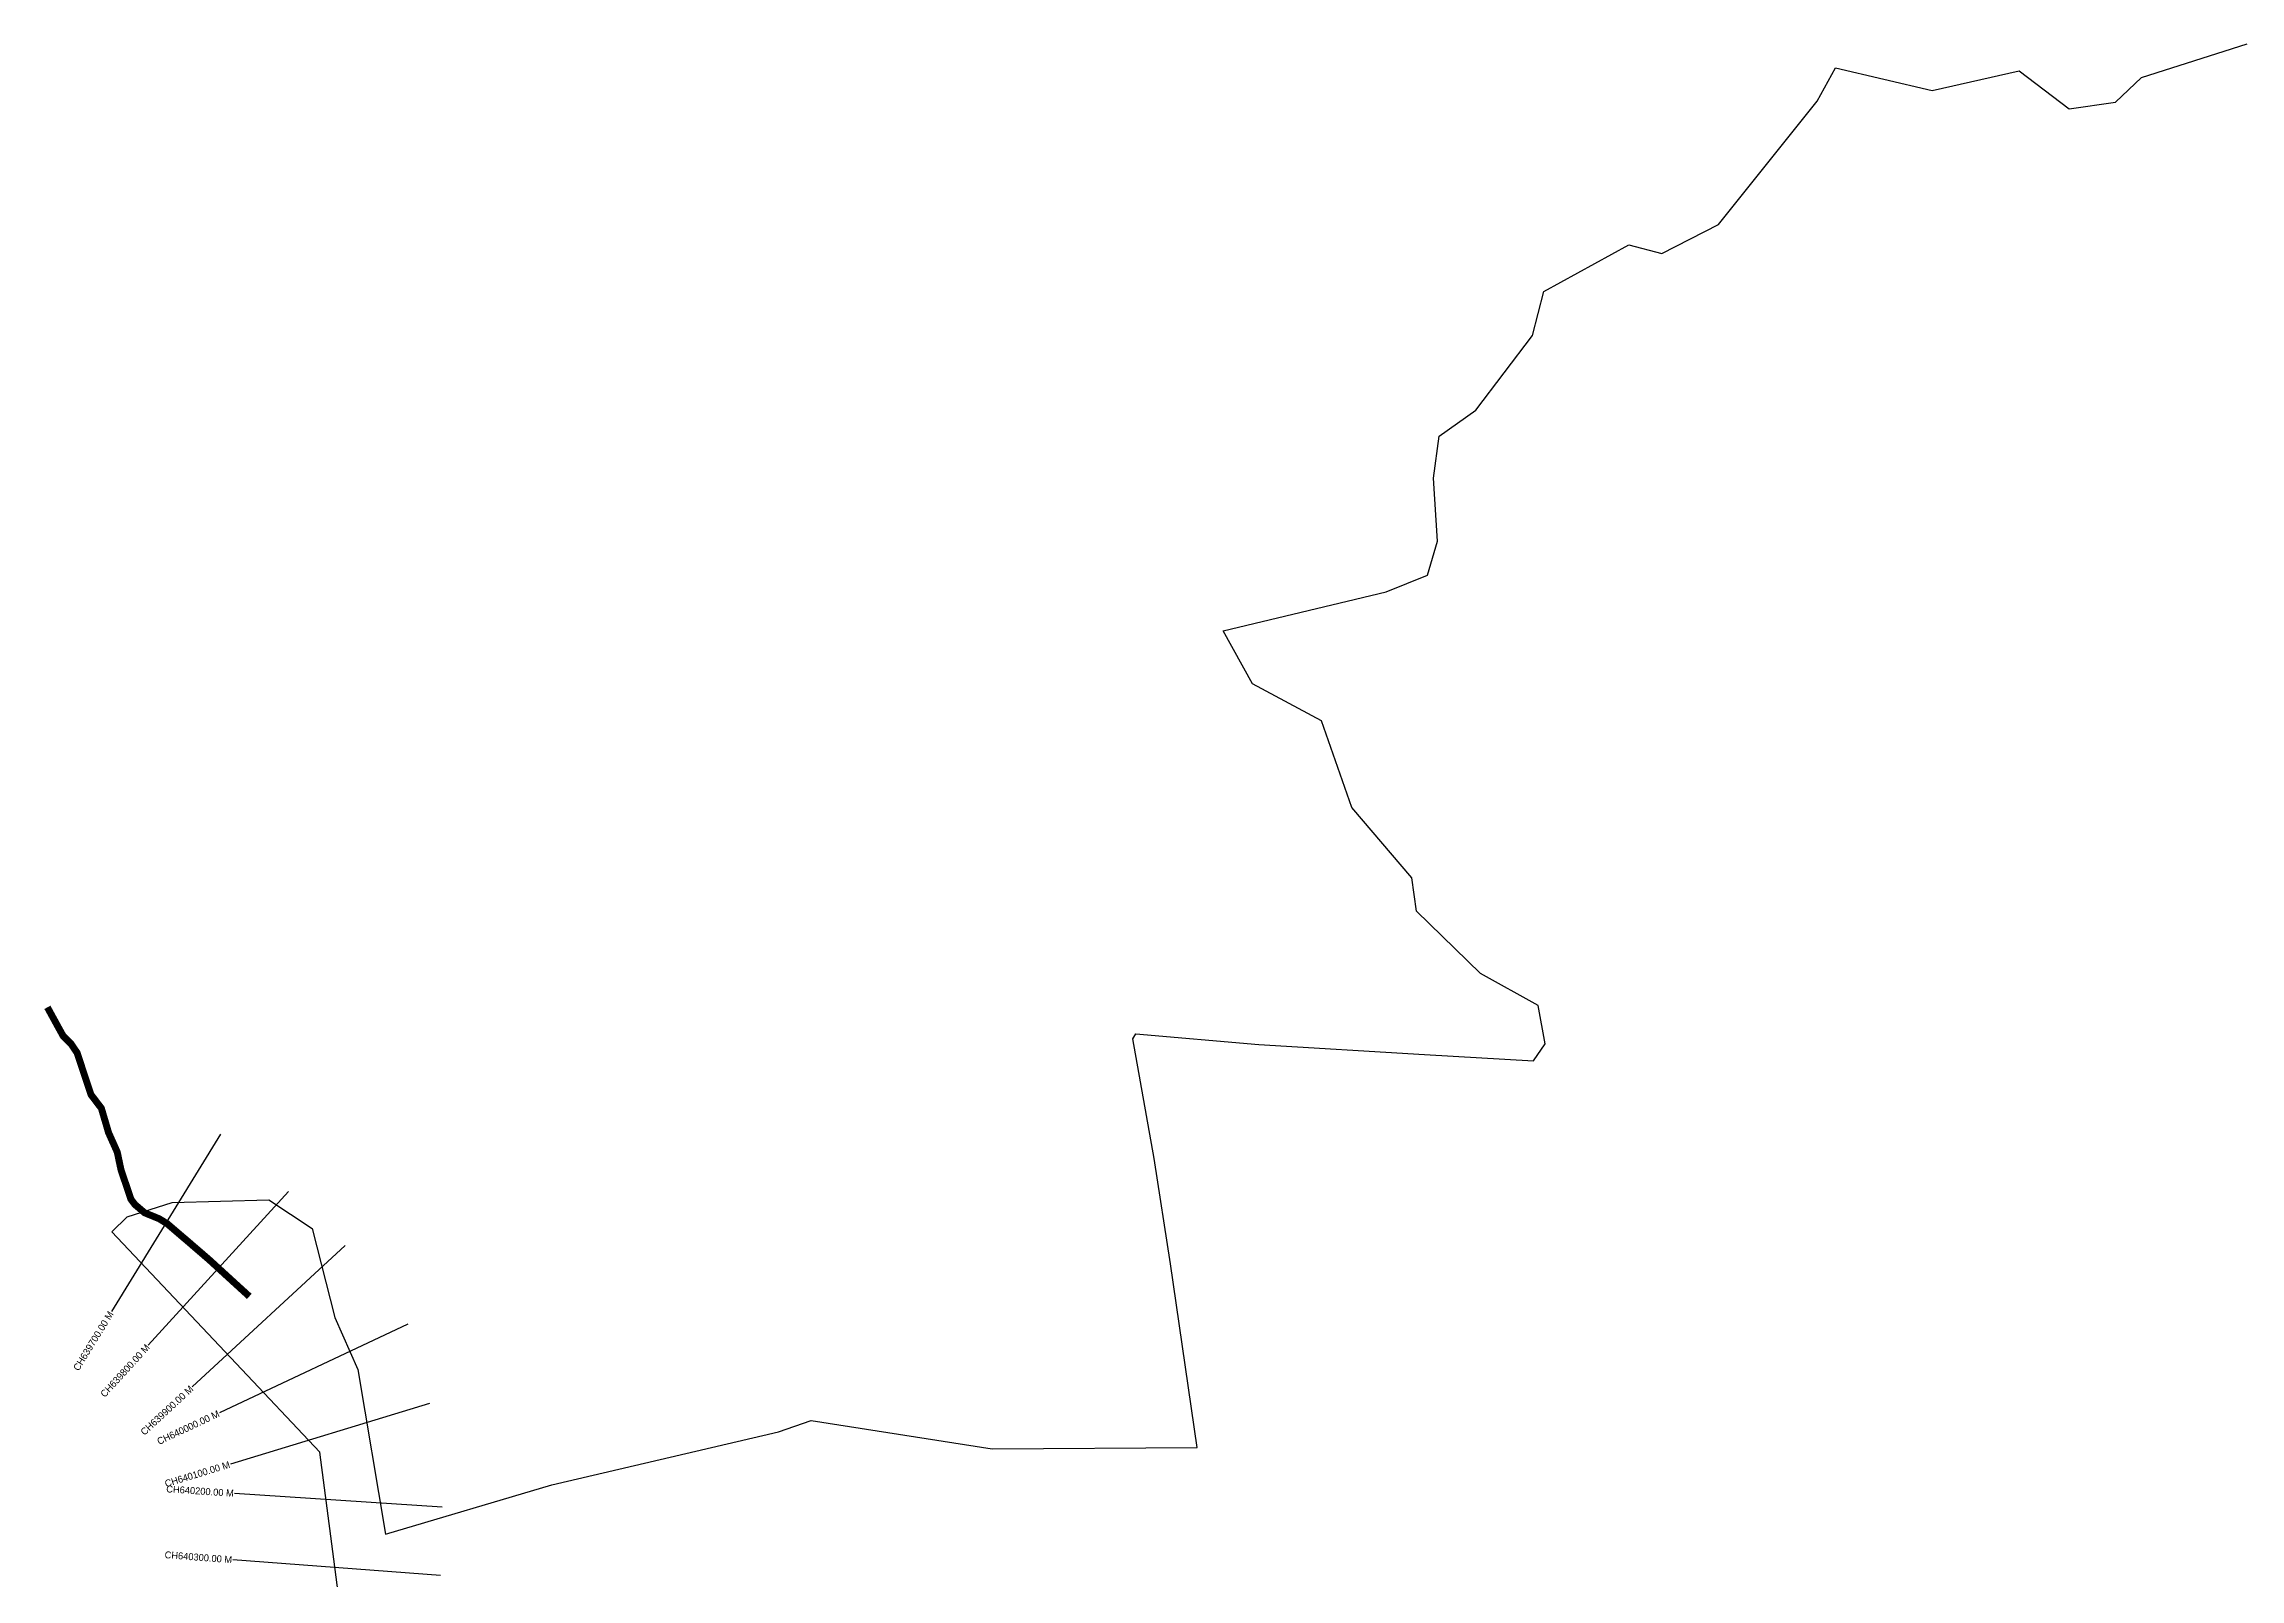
# Model space of a CAD drawing. Header units: metres. Extents: x 328508 to 333715, y 1800923 to 1805912.
# Drawn here: x 328508 to 331672, y 1803450 to 1805662 of the extents above; entities that cross this region are included whole.
import ezdxf
from ezdxf.enums import TextEntityAlignment as Align

# ---------------------------------------------------------------- set-up
doc = ezdxf.new("R2010")
doc.units = ezdxf.units.M
for name, color, linetype in [('CS', 134, 'Continuous'), ('CSMark', 6, 'Continuous'), ('UNPROTECTED', 10, 'Continuous'), ('VILLAGE BOUNDRY', 10, 'Continuous')]:
    doc.layers.add(name, color=color, linetype=linetype)

msp = doc.modelspace()

# ---------------------------------------------------------------- linework, layer by layer
at = {"layer": 'CS'}
for p, q in [((328762.1, 1804091.3), (328604.9, 1803835.7)), ((328860.3, 1804008.9), (328658, 1803787.4)), ((328941.5, 1803931), (328721.3, 1803727.2)), ((329031.9, 1803817.8), (328760.5, 1803690)), ((329063.3, 1803703.3), (328776.3, 1803616.1)), ((329081.5, 1803553.8), (328782.2, 1803573.8)), ((329078.9, 1803455.4), (328779.8, 1803478.1))]:
    msp.add_line(p, q, dxfattribs=at)
at = {"layer": 'UNPROTECTED', "const_width": 10, "flags": 128}
msp.add_lwpolyline([(328512.7, 1804274), (328527.2, 1804247.5), (328535.5, 1804232.5), (328546.6, 1804221.6), (328555.5, 1804208.5), (328564.1, 1804182.4), (328571.2, 1804161.1), (328575.5, 1804148.2), (328581.7, 1804140.1), (328590.5, 1804128.5), (328593.1, 1804119.6), (328597.7, 1804104.1), (328600.6, 1804094), (328608.4, 1804076.5), (328613.4, 1804065.3), (328615.8, 1804053.8), (328618.8, 1804039.6), (328624.9, 1804021.7), (328633.1, 1803997.4), (328638.8, 1803989.9), (328652.8, 1803978), (328665.8, 1803972.7), (328673.8, 1803969.4), (328685.2, 1803962.4), (328717, 1803935.2), (328745, 1803911.1), (328783.1, 1803876.3), (328803.6, 1803857.6)], dxfattribs=at)
at = {"layer": 'VILLAGE BOUNDRY', "color": 3}
for points in [[(328605.6, 1803950.4), (328627.6, 1803972.3), (328692.5, 1803993), (328831.6, 1803996.8), (328894.3, 1803955.4), (328926.6, 1803827.2), (328959.8, 1803752.5), (328999.7, 1803514.9), (329239.6, 1803586.2), (329566, 1803662.6), (329613.3, 1803678.8), (329873.8, 1803637.8), (330169.3, 1803639.9), (330130.6, 1803904.4), (330107.3, 1804056.1), (330076.4, 1804228.4), (330080.9, 1804235.6), (330258.1, 1804220.6), (330497, 1804205.9), (330653.7, 1804196.7), (330670.6, 1804221.4), (330660.5, 1804276.7), (330577.5, 1804322.9), (330485.2, 1804412.4), (330478.7, 1804460.4), (330392, 1804561.6), (330348.2, 1804686.9), (330248.8, 1804739.9), (330206.5, 1804816.2), (330441.6, 1804872.4), (330501.3, 1804896.7), (330515.7, 1804945.7), (330509.7, 1805036), (330517.7, 1805096.6), (330570.7, 1805134.4), (330652.5, 1805241.7), (330668.9, 1805305.2), (330791.4, 1805372.2), (330838.7, 1805359.9), (330920.3, 1805401.4), (331062.7, 1805579.2), (331089, 1805627.5), (331228.2, 1805594.5), (331353.4, 1805623), (331425.8, 1805568.2), (331492.2, 1805577.6), (331529.6, 1805613.6), (331681.8, 1805661.7)], [(328954.7, 1803253.8), (328922.3, 1803501.2), (328905.1, 1803633.3), (328784.5, 1803761), (328605.6, 1803950.4)]]:
    msp.add_lwpolyline(points, dxfattribs=at)

# ---------------------------------------------------------------- texts
at = {"layer": 'CSMark'}
for s, rotation, p in [('CH639700.00 M', 58.4122, (328604.4, 1803834.9)), ('CH639800.00 M', 47.6074, (328657.4, 1803786.6)), ('CH639900.00 M', 42.7835, (328720.6, 1803726.5)), ('CH640000.00 M', 25.2142, (328759.6, 1803689.5)), ('CH640100.00 M', 16.888, (328775.3, 1803615.8)), ('CH640200.00 M', 356.1838, (328781.2, 1803573.9)), ('CH640300.00 M', 355.6652, (328778.8, 1803478.2))]:
    msp.add_text(s, height=10, rotation=rotation, dxfattribs=at).set_placement(p, align=Align.MIDDLE_RIGHT)

doc.saveas('drawing.dxf')
